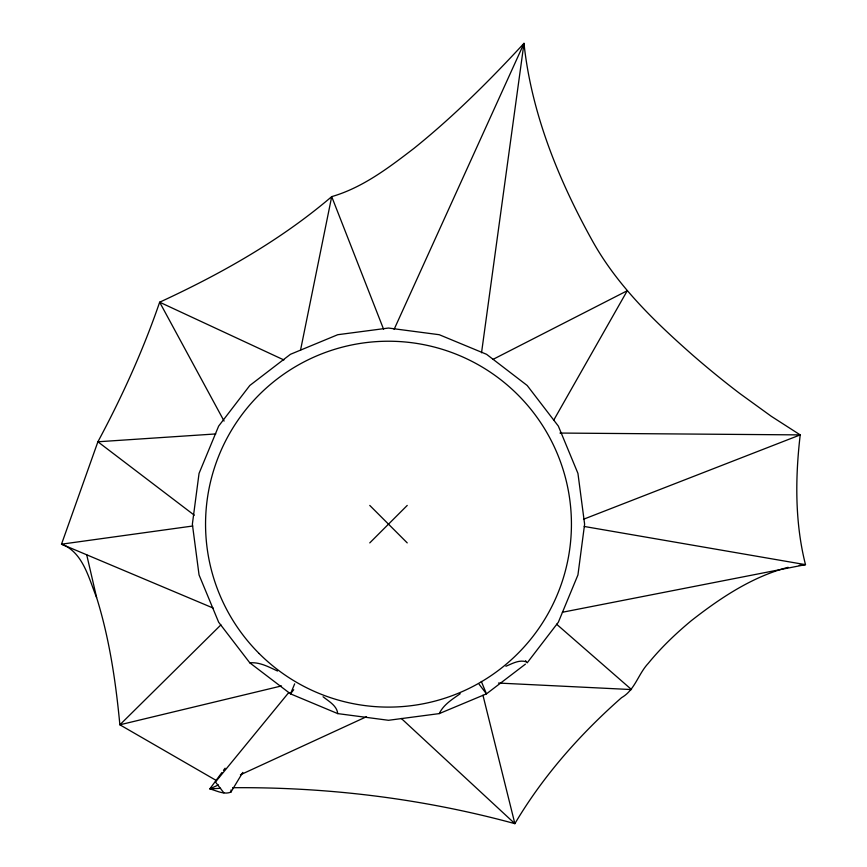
<?xml version="1.0" encoding="UTF-8"?>
<svg xmlns="http://www.w3.org/2000/svg" width="867" height="867" viewBox="0 0 867 867"><rect width="100%" height="100%" fill="white"/><g stroke="black" fill="none" stroke-linecap="round" stroke-linejoin="round"><path stroke-width="1.3" d="M481.532 352.793L523.982 43.35C489.562 80.62 453.495 116.557 413.927 148.398C388.752 167.71 362.623 187.673 331.703 196.636C280.334 240.484 220.782 273.972 159.658 302.204C143.109 350.376 121.987 396.923 97.895 441.78L61.514 544.183L213.163 608.06M300.513 350.29L331.703 196.636L383.593 329.243M221.865 772.573L209.825 788.883C216.447 790.628 224.185 795.028 230.936 792.07L231.023 789.935M294.661 683.857L290.521 693.86L337.729 713.606L388.492 720.293L439.255 713.606L486.463 693.86L525.413 664.144M394.095 329.417L523.982 43.35C531.395 113.165 558.424 179.642 592.28 240.614C617.109 285.427 654.379 321.332 692.43 354.885A122.355 15.899 39.4 0 0 739.898 393.575L771.24 416.268L800.208 434.898C795.18 477.934 794.801 522.433 805.486 564.655L562.412 612.254M439.255 713.606C443.47 704.643 452.422 699.192 460.247 693.708M553.807 420.029L627.264 290.727L492.9 359.437M230.936 792.07L242.814 772.399M223.469 770.395L225.073 768.216M293.707 689.709L290.521 693.86L249.815 662.843L218.647 622.224L199.052 574.929L192.366 524.167L199.052 473.404L218.647 426.098L249.815 385.479L290.434 354.31L337.729 334.716L388.492 328.04L439.255 334.716L486.56 354.31L527.179 385.479L558.348 426.098L577.942 473.404L584.618 524.167L577.942 574.929L558.348 622.224L527.179 662.843L525.543 660.719M288.765 692.538L215.46 782.001L223.859 792.828M369.765 542.894L407.23 505.428M220.901 624.89L119.874 724.801L216.23 780.452M218.397 784.938L209.825 788.883L220.543 788.287M240.419 774.795L366.47 716.727M505.884 666.257C512.094 663.71 519.04 659.581 525.911 661.705M583.502 519.257L800.208 434.898L559.963 433.056M788.125 567.311C752.122 576.75 720.423 597.916 691.422 620.599C675.827 633.539 661.131 647.584 648.31 663.309C638.145 674.06 634.958 690.078 621.552 697.664C580.164 734.111 543.013 776.095 514.868 823.65C423.129 798.637 327.639 786.878 232.584 787.724M281.515 685.927L119.874 724.801C115.777 681.83 109.48 638.816 96.605 597.515C88.792 578.43 83.059 552.073 61.514 544.183L192.691 526.02M799.244 565.338L805.486 564.655L584.239 526.464M249.815 662.843C259.656 661.889 268.846 666.994 277.494 671.004M215.785 433.933L97.895 441.78L194.295 515.193M498.514 683.055L631.523 689.568L556.592 624.207M283.888 359.957L159.658 302.204L224.076 421.069M323.066 696.754C328.669 701.273 336.992 705.684 337.729 713.606M401.323 718.461L514.868 823.65L482.952 695.236M369.765 505.428L407.23 542.894M479.137 684.301L486.463 693.86L481.326 681.451M86.711 554.793L96.605 597.515M259.135 653.523A182.937 182.937 0 0 0 565.197 571.516A182.937 182.937 0 0 0 341.143 347.461A182.937 182.937 0 0 0 259.135 653.523"/></g></svg>
